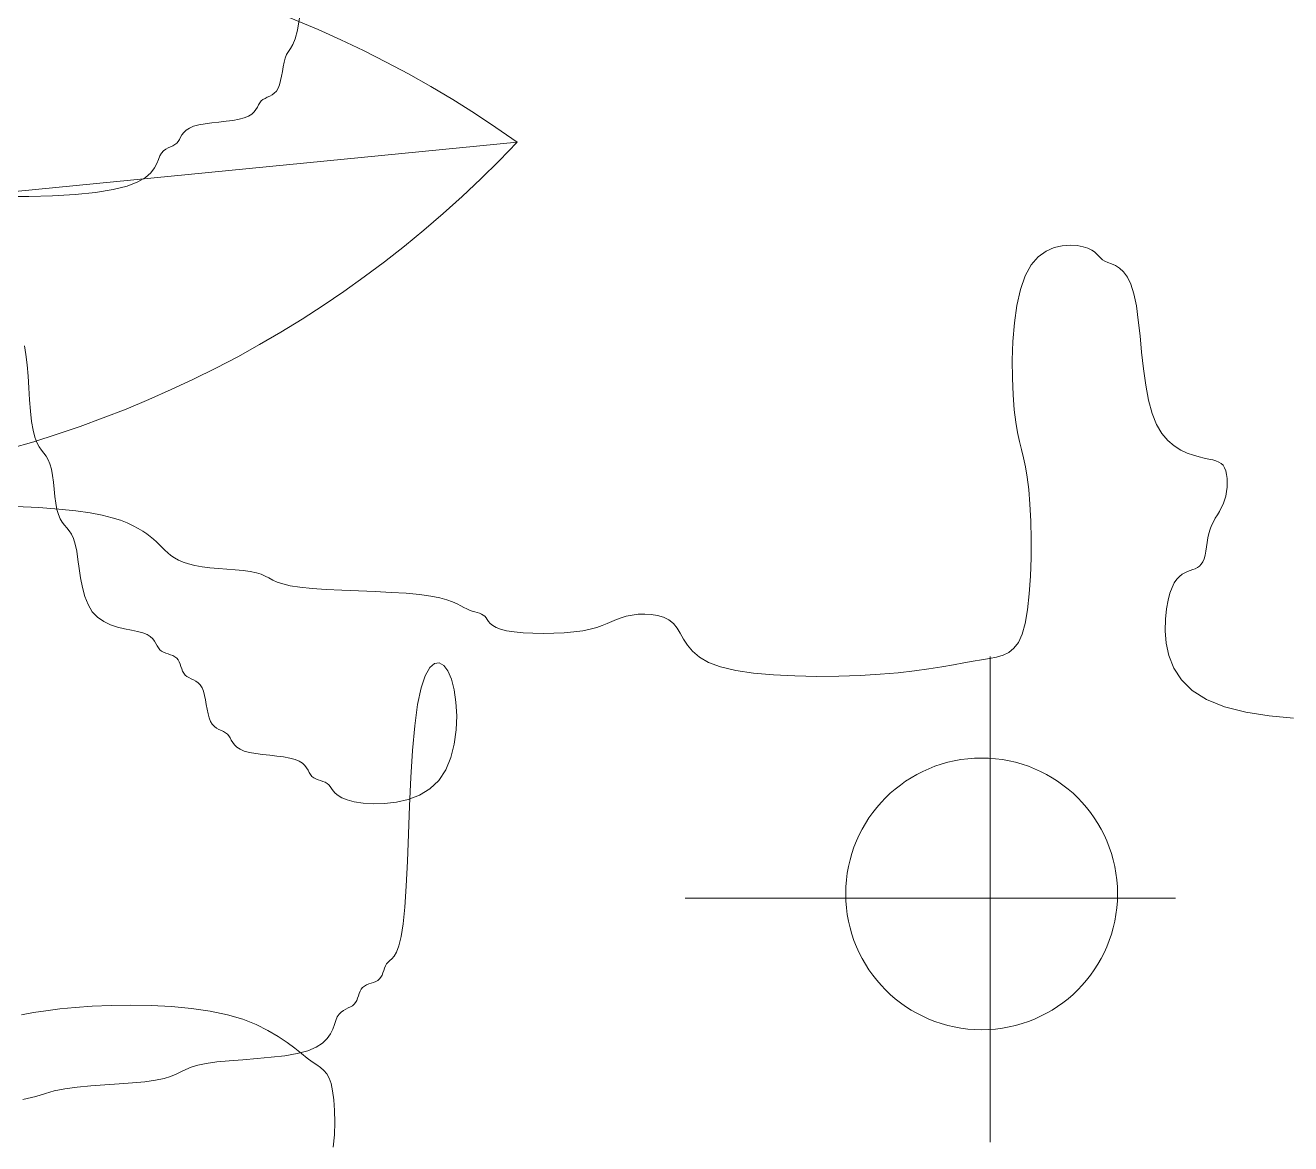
# Model space of a CAD drawing. Header units: millimetres. Extents: x 42 to 552, y 43 to 535.
# Drawn here: x 285.1111 to 285.1917, y 504.3625 to 504.4337 of the extents above; entities that cross this region are included whole.
import ezdxf

# ---------------------------------------------------------------- set-up
doc = ezdxf.new("R2010")
doc.units = ezdxf.units.MM
doc.header["$LTSCALE"] = 0.75
doc.header["$MEASUREMENT"] = 0
doc.layers.add('Gramado', color=9, linetype='Continuous', lineweight=0)

# ---------------------------------------------------------------- blocks, each defined once
blk = doc.blocks.new('arbusto8vista')
for p, q in [((-0.4677847160326962, 0.01620922621286525), (-0.4680726488705034, 0.01464027944641089)), ((-0.4680726488705034, 0.01464027944641089), (-0.4683731919056129, 0.01353760646694013)), ((-0.4683731919056129, 0.01353760646694013), (-0.468673734940694, 0.0127877895241113)), ((-0.4694492620732262, 0.01152129741201691), (-0.4696279066111799, 0.01107183069422035)), ((-0.4692243802217888, 0.01189305274699848), (-0.4694492620732262, 0.01152129741201691)), ((-0.4689616677785295, 0.01227741086756851), (-0.4692243802217888, 0.01189305274699848)), ((-0.468673734940694, 0.0127877895241113), (-0.4689616677785295, 0.01227741086756851)), ((-0.4698843159450234, 0.009971267329149214), (-0.4699873020536245, 0.009370578164251242)), ((-0.4697687210163224, 0.01054675275287309), (-0.4698843159450234, 0.009971267329149214)), ((-0.4696279066111799, 0.01107183069422035), (-0.4697687210163224, 0.01054675275287309)), ((-0.4702058904357784, 0.008194403575629394), (-0.4703467140219857, 0.007669325634282131)), ((-0.4700902899984101, 0.00876988899933906), (-0.4702058904357784, 0.008194403575629394)), ((-0.4699873020536245, 0.009370578164251242), (-0.4700902899984101, 0.00876988899933906)), ((-0.4710130012082629, 0.006589765183520058), (-0.4713009550095251, 0.006378683368183147)), ((-0.4707502696377617, 0.006863856046834371), (-0.4710130012082629, 0.006589765183520058)), ((-0.4705253714134301, 0.007219858916485578), (-0.4707502696377617, 0.006863856046834371)), ((-0.4703467140219857, 0.007669325634282131), (-0.4705253714134301, 0.007219858916485578)), ((-0.473013963624993, 0.00511952234404589), (-0.4731694978073904, 0.004831772667927225)), ((-0.4728584276063827, 0.005382067668989521), (-0.473013963624993, 0.00511952234404589)), ((-0.4726776684389051, 0.005606806467127967), (-0.4728584276063827, 0.005382067668989521)), ((-0.4724527702145735, 0.005786387418552863), (-0.4726776684389051, 0.005606806467127967)), ((-0.4721900386440723, 0.005934462625972969), (-0.4724527702145735, 0.005786387418552863)), ((-0.4719020848428102, 0.006069935047790409), (-0.4721900386440723, 0.005934462625972969)), ((-0.4716015199261676, 0.006211707642393094), (-0.4719020848428102, 0.006069935047790409)), ((-0.4713009550095251, 0.006378683368183147), (-0.4716015199261676, 0.006211707642393094)), ((-0.4755045490464909, 0.003277504344310955), (-0.4762927055035391, 0.003136780050141397)), ((-0.4748298871192844, 0.003456035165257276), (-0.4755045490464909, 0.003277504344310955)), ((-0.4742960424280511, 0.003680773963409933), (-0.4748298871192844, 0.003456035165257276)), ((-0.4738883024639051, 0.003943319288339353), (-0.4742960424280511, 0.003680773963409933)), ((-0.473581445914192, 0.004231068964472229), (-0.4738883024639051, 0.003943319288339353)), ((-0.4733502514662291, 0.004531420816192622), (-0.473581445914192, 0.004231068964472229)), ((-0.4731694978073904, 0.004831772667927225), (-0.4733502514662291, 0.004531420816192622)), ((-0.4822280488585875, 0.001893365391254065), (-0.4825349039546438, 0.001605615715121189)), ((-0.4818203094299918, 0.002155910716183485), (-0.4822280488585875, 0.001893365391254065)), ((-0.4812864648152697, 0.002380649514321931), (-0.4818203094299918, 0.002155910716183485)), ((-0.4806118028880633, 0.002559180335282463), (-0.4812864648152697, 0.002380649514321931)), ((-0.479823646431015, 0.002699904629452021), (-0.4806118028880633, 0.002559180335282463)), ((-0.4789598269541102, 0.002815424572418124), (-0.479823646431015, 0.002699904629452021)), ((-0.4780581759672771, 0.002918342339796709), (-0.4789598269541102, 0.002815424572418124)), ((-0.4771565249804439, 0.003021260107175294), (-0.4780581759672771, 0.002918342339796709)), ((-0.4762927055035391, 0.003136780050141397), (-0.4771565249804439, 0.003021260107175294)), ((-0.4836635261745243, 5.029726104055499e-05), (-0.4839262386177836, -9.77779463795514e-05)), ((-0.4834386443230869, 0.0002298782124654508), (-0.4836635261745243, 5.029726104055499e-05)), ((-0.4832578980856113, 0.0004546170106038971), (-0.4834386443230869, 0.0002298782124654508)), ((-0.4831023717836445, 0.0007171623355475276), (-0.4832578980856113, 0.0004546170106038971)), ((-0.4829468445635428, 0.001004912011666192), (-0.4831023717836445, 0.0007171623355475276)), ((-0.4827660955717477, 0.001305263863400796), (-0.4829468445635428, 0.001004912011666192)), ((-0.4825349039546438, 0.001605615715121189), (-0.4827660955717477, 0.001305263863400796)), ((-0.485590784658342, -0.00138317423689216), (-0.4857788870737636, -0.001832640954688713)), ((-0.4853659028069046, -0.001027171367240953), (-0.485590784658342, -0.00138317423689216)), ((-0.4851031903636454, -0.0007530805039266397), (-0.4853659028069046, -0.001027171367240953)), ((-0.4848152575258098, -0.0005419986885897288), (-0.4851031903636454, -0.0007530805039266397)), ((-0.4845147144907287, -0.0003750229628138868), (-0.4848152575258098, -0.0005419986885897288)), ((-0.4842141714556192, -0.0002332503682112019), (-0.4845147144907287, -0.0003750229628138868)), ((-0.4839262386177836, -9.77779463795514e-05), (-0.4842141714556192, -0.0002332503682112019)), ((-0.4862812012222264, -0.002933204319759852), (-0.4867341287977354, -0.003533893484657824)), ((-0.4859859066212948, -0.002357718896035976), (-0.4862812012222264, -0.002933204319759852)), ((-0.4857788870737636, -0.001832640954688713), (-0.4859859066212948, -0.002357718896035976)), ((-0.4883903145575061, -0.004710068073279672), (-0.4897322885842357, -0.005235146014626935)), ((-0.487414047269084, -0.004134582649555796), (-0.4883903145575061, -0.004710068073279672)), ((-0.4867341287977354, -0.003533893484657824), (-0.487414047269084, -0.004134582649555796)), ((-0.4963854122181033, -0.006297903971258734), (-0.4992648244500799, -0.00646907986306644)), ((-0.4937582112765142, -0.00603851529031374), (-0.4963854122181033, -0.006297903971258734)), ((-0.4915093272705349, -0.005684612732423489), (-0.4937582112765142, -0.00603851529031374)), ((-0.4897322885842357, -0.005235146014626935), (-0.4915093272705349, -0.005684612732423489)), ((-0.5022703423272503, -0.006558344053516407), (-0.5052758602044491, -0.006571997630430815)), ((-0.4992648244500799, -0.00646907986306644), (-0.5022703423272503, -0.006558344053516407)), ((-0.5028084165836333, -0.02557903905830017), (-0.5026297591922173, -0.02670272217052627)), ((-0.5026297591922173, -0.02670272217052627), (-0.5024889356059816, -0.028015436086676)), ((-0.5024889356059816, -0.028015436086676), (-0.5023733351686417, -0.0294541705387843)), ((-0.5023733351686417, -0.0294541705387843), (-0.5022703472238277, -0.03095591525887187)), ((-0.5022703472238277, -0.03095591525887187), (-0.5021673611152551, -0.03245765997894523)), ((-0.5021673611152551, -0.03245765997894523), (-0.5020517661865256, -0.03389639443105352)), ((-0.5020517661865256, -0.03389639443105352), (-0.5019109517813831, -0.03520910834720326)), ((-0.5019109517813831, -0.03520910834720326), (-0.5017323072434579, -0.03633279145942936)), ((-0.5017323072434579, -0.03633279145942936), (-0.5015074253920204, -0.03722333655981913)), ((-0.5015074253920204, -0.03722333655981913), (-0.5012447129487327, -0.03791224868068355)), ((-0.5012447129487327, -0.03791224868068355), (-0.5009567801109256, -0.03844993591440016)), ((-0.5009567801109256, -0.03844993591440016), (-0.5006562370758161, -0.03888680635336073)), ((-0.5006562370758161, -0.03888680635336073), (-0.500355694040735, -0.03927326808991438)), ((-0.500355694040735, -0.03927326808991438), (-0.5000677612028994, -0.0396597292164671)), ((-0.5000677612028994, -0.0396597292164671), (-0.4998050487596402, -0.04009659782539643)), ((-0.4998050487596402, -0.04009659782539643), (-0.4995801669082027, -0.04063428200906571)), ((-0.4995801669082027, -0.04063428200906571), (-0.499401522370249, -0.04130848752501493)), ((-0.499401522370249, -0.04130848752501493), (-0.4992607079651066, -0.04209611079129161)), ((-0.4992607079651066, -0.04209611079129161), (-0.4991451130364055, -0.04295934589114836)), ((-0.4991451130364055, -0.04295934589114836), (-0.4990421269278045, -0.04386038690776672)), ((-0.4990421269278045, -0.04386038690776672), (-0.4989391389830189, -0.0447614279243993)), ((-0.4989391389830189, -0.0447614279243993), (-0.4988235385456505, -0.04562466302424184)), ((-0.4988235385456505, -0.04562466302424184), (-0.4986827149594433, -0.04641228629053273)), ((-0.4986827149594433, -0.04641228629053273), (-0.4985040575679989, -0.04708649180646773)), ((-0.4985040575679989, -0.04708649180646773), (-0.4982791593436673, -0.04762312580884043)), ((-0.4982791593436673, -0.04762312580884043), (-0.498016427773166, -0.0480526431486652)), ((-0.498016427773166, -0.0480526431486652), (-0.4977284739719039, -0.04841915083052584)), ((-0.4977284739719039, -0.04841915083052584), (-0.4974279090552614, -0.04876675585900614)), ((-0.4974279090552614, -0.04876675585900614), (-0.4971273441386188, -0.04913956523867569)), ((-0.4971273441386188, -0.04913956523867569), (-0.4968393903373567, -0.04958168597411827)), ((-0.4968393903373567, -0.04958168597411827), (-0.4965766587668554, -0.05013722506990348)), ((-0.4965766587668554, -0.05013722506990348), (-0.4963517605425238, -0.05085028953064352)), ((-0.4963517605425238, -0.05085028953064352), (-0.4961710013750462, -0.05174923384473118)), ((-0.4961710013750462, -0.05174923384473118), (-0.4960154653564359, -0.05279940243593728)), ((-0.4960154653564359, -0.05279940243593728), (-0.4958599311740386, -0.05395038721192691)), ((-0.4958599311740386, -0.05395038721192691), (-0.4956791775151999, -0.05515178008027988)), ((-0.4956791775151999, -0.05515178008027988), (-0.4954479830672369, -0.05635317294863285)), ((-0.4954479830672369, -0.05635317294863285), (-0.4951411265175238, -0.05750415772460826)), ((-0.4951411265175238, -0.05750415772460826), (-0.4947333865533778, -0.05855432631582858)), ((-0.4947333865533778, -0.05855432631582858), (-0.4941995418621445, -0.05945327062991623)), ((-0.4941995418621445, -0.05945327062991623), (-0.4935248799349381, -0.06016423472803467)), ((-0.4935248799349381, -0.06016423472803467), (-0.4927367234778899, -0.06070507128563918)), ((-0.4927367234778899, -0.06070507128563918), (-0.491872904000985, -0.06110728513169761)), ((-0.491872904000985, -0.06110728513169761), (-0.4909712530141519, -0.06140238109517782)), ((-0.4909712530141519, -0.06140238109517782), (-0.4900696020273188, -0.06162186400507608)), ((-0.4900696020273188, -0.06162186400507608), (-0.4892057825504139, -0.06179723869038867)), ((-0.4892057825504139, -0.06179723869038867), (-0.4884176260933657, -0.06196000998008344)), ((-0.4884176260933657, -0.06196000998008344), (-0.4877429641661593, -0.06214168270314246)), ((-0.4877429641661593, -0.06214168270314246), (-0.4872091195514372, -0.06236641062280057)), ((-0.4872091195514372, -0.06236641062280057), (-0.4868013801228415, -0.0626289432392042)), ((-0.4868013801228415, -0.0626289432392042), (-0.4864945250267851, -0.0629166789867952)), ((-0.4864945250267851, -0.0629166789867952), (-0.4862633334096813, -0.06321701629997278)), ((-0.4862633334096813, -0.06321701629997278), (-0.4860825844178862, -0.06351735361315036)), ((-0.4860825844178862, -0.06351735361315036), (-0.4859270571977845, -0.06380508936074136)), ((-0.4859270571977845, -0.06380508936074136), (-0.4857715308958177, -0.0640676219771592)), ((-0.4857715308958177, -0.0640676219771592), (-0.485590784658342, -0.06429234989681731)), ((-0.485590784658342, -0.06429234989681731), (-0.4853659028069046, -0.06447087212680458)), ((-0.4853659028069046, -0.06447087212680458), (-0.4851031903636454, -0.06461158996503968)), ((-0.4851031903636454, -0.06461158996503968), (-0.4848152575258098, -0.06472710528211678)), ((-0.4848152575258098, -0.06472710528211678), (-0.4845147144907287, -0.06483001994861581)), ((-0.4845147144907287, -0.06483001994861581), (-0.4842141714556192, -0.06493293583511672)), ((-0.4842141714556192, -0.06493293583511672), (-0.4839262386177836, -0.06504845481224208)), ((-0.4839262386177836, -0.06504845481224208), (-0.4836635261745243, -0.06518917875057184)), ((-0.4836635261745243, -0.06518917875057184), (-0.4834386443230869, -0.06536770952070015)), ((-0.4834386443230869, -0.06536770952070015), (-0.4832599997851617, -0.06559244831883859)), ((-0.4832599997851617, -0.06559244831883859), (-0.4831191853799908, -0.06585499364376801)), ((-0.4831191853799908, -0.06585499364376801), (-0.4830035904512897, -0.06614274331990089)), ((-0.4506174465513766, -0.06603981253900315), (-0.4512185545031286, -0.06657539758009534)), ((-0.450016338599653, -0.06595790093932408), (-0.4506174465513766, -0.06603981253900315)), ((-0.4494404519605553, -0.0662918568642823), (-0.450016338599653, -0.06595790093932408)), ((-0.4830035904512897, -0.06614274331990089), (-0.4829006043427171, -0.06644309517163549)), ((-0.4829006043427171, -0.06644309517163549), (-0.4827976163979031, -0.06674344702335588)), ((-0.4827976163979031, -0.06674344702335588), (-0.4826820159605631, -0.06703119669948876)), ((-0.4826820159605631, -0.06703119669948876), (-0.4825411923743275, -0.06729374202441818)), ((-0.4825411923743275, -0.06729374202441818), (-0.4823625349829115, -0.06751848082255663)), ((-0.4823625349829115, -0.06751848082255663), (-0.4821376367585515, -0.06769806177398152)), ((-0.4517944411422263, -0.06760246197939068), (-0.4523198851559869, -0.06915881165365079)), ((-0.4512185545031286, -0.06657539758009534), (-0.4517944411422263, -0.06760246197939068)), ((-0.4489150079467947, -0.06700387439710198), (-0.4494404519605553, -0.0662918568642823)), ((-0.4484652278710257, -0.06805614762097889), (-0.4489150079467947, -0.06700387439710198)), ((-0.4821376367585515, -0.06769806177398152), (-0.4818749051880786, -0.06784613698141584)), ((-0.4818749051880786, -0.06784613698141584), (-0.4815869513868165, -0.06798160940323328)), ((-0.4815869513868165, -0.06798160940323328), (-0.4812863864701455, -0.06812338199783596)), ((-0.4812863864701455, -0.06812338199783596), (-0.480985821553503, -0.0682903577236118)), ((-0.480985821553503, -0.0682903577236118), (-0.4806978677522409, -0.06850143953896293)), ((-0.4806978677522409, -0.06850143953896293), (-0.480435136181768, -0.06877553040226303)), ((-0.480435136181768, -0.06877553040226303), (-0.480210237957408, -0.06913153327191424)), ((-0.480210237957408, -0.06913153327191424), (-0.480031580565992, -0.06958099998971079)), ((-0.4523198851559869, -0.06915881165365079), (-0.4527696652317559, -0.0712822525196799)), ((-0.4481152821196019, -0.06940456953135765), (-0.4484652278710257, -0.06805614762097889)), ((-0.480031580565992, -0.06958099998971079), (-0.4798907569797564, -0.07010607793105805)), ((-0.4798907569797564, -0.07010607793105805), (-0.4797751565424164, -0.07068156335478193)), ((-0.4797751565424164, -0.07068156335478193), (-0.4796721685976024, -0.0712822525196799)), ((-0.4478851373737882, -0.0709798287724368), (-0.4481152821196019, -0.06940456953135765)), ((-0.4796721685976024, -0.0712822525196799), (-0.4795691824890298, -0.07188294168457787)), ((-0.4795691824890298, -0.07188294168457787), (-0.4794535875603287, -0.07245842710830175)), ((-0.4794535875603287, -0.07245842710830175), (-0.4793127731551579, -0.07298350504964901)), ((-0.4527696652317559, -0.0712822525196799), (-0.4531259163113361, -0.07397908546192866)), ((-0.4477937093885487, -0.07270631290067797), (-0.4478851373737882, -0.0709798287724368)), ((-0.4793127731551579, -0.07298350504964901), (-0.4791341286172326, -0.07343297176744557)), ((-0.4791341286172326, -0.07343297176744557), (-0.4789092467657952, -0.07378897463709677)), ((-0.4789092467657952, -0.07378897463709677), (-0.4786465343225359, -0.07406306550041108)), ((-0.4786465343225359, -0.07406306550041108), (-0.4783586014847003, -0.074274147315748)), ((-0.4531259163113361, -0.07397908546192866), (-0.4534001983543021, -0.0771295912355896)), ((-0.4478599139188759, -0.07450840947248594), (-0.4477937093885487, -0.07270631290067797)), ((-0.4783586014847003, -0.074274147315748), (-0.4780580584495908, -0.07444112304152384)), ((-0.4780580584495908, -0.07444112304152384), (-0.4777575154145097, -0.07458289563612652)), ((-0.4777575154145097, -0.07458289563612652), (-0.4774695825766742, -0.07471836805795817)), ((-0.4774695825766742, -0.07471836805795817), (-0.4772068701334149, -0.07486644326537828)), ((-0.4772068701334149, -0.07486644326537828), (-0.4769819882819775, -0.07504602421680318)), ((-0.4769819882819775, -0.07504602421680318), (-0.4768012420445018, -0.07527076301494162)), ((-0.4768012420445018, -0.07527076301494162), (-0.4766457157425066, -0.07553330833988525)), ((-0.4766457157425066, -0.07553330833988525), (-0.4764901885224333, -0.07582105801600392)), ((-0.4481026667197057, -0.0763105060442939), (-0.4478599139188759, -0.07450840947248594)), ((-0.4764901885224333, -0.07582105801600392), (-0.4763094395306382, -0.07612140986773852)), ((-0.4763094395306382, -0.07612140986773852), (-0.4760782479135059, -0.07642176171945891)), ((-0.4760782479135059, -0.07642176171945891), (-0.475771392817478, -0.07670951139559179)), ((-0.475771392817478, -0.07670951139559179), (-0.4753636533888823, -0.07697205672052121)), ((-0.4753636533888823, -0.07697205672052121), (-0.4748298087741603, -0.07719679551865966)), ((-0.4748298087741603, -0.07719679551865966), (-0.4741551468469538, -0.07737532633962019)), ((-0.4534001983543021, -0.0771295912355896), (-0.4536114275746854, -0.08058254556351585)), ((-0.4485408835460305, -0.07803699017252086), (-0.4481026667197057, -0.0763105060442939)), ((-0.4741551468469538, -0.07737532633962019), (-0.4733669903899056, -0.07751605063378975)), ((-0.4733669903899056, -0.07751605063378975), (-0.4725031709130008, -0.07763157057675585)), ((-0.4725031709130008, -0.07763157057675585), (-0.4716015199261676, -0.07773448834413443)), ((-0.4716015199261676, -0.07773448834413443), (-0.4706998689393345, -0.07783740611151302)), ((-0.4706998689393345, -0.07783740611151302), (-0.4698360494624012, -0.07795292605447912)), ((-0.4698360494624012, -0.07795292605447912), (-0.4690478930053814, -0.07809365034864868)), ((-0.4690478930053814, -0.07809365034864868), (-0.468373231078175, -0.078272181169595)), ((-0.468373231078175, -0.078272181169595), (-0.4678393863869417, -0.07849691996774766)), ((-0.4678393863869417, -0.07849691996774766), (-0.4674316464227957, -0.07875946529267708)), ((-0.4674316464227957, -0.07875946529267708), (-0.4671247898730826, -0.07904721496880995)), ((-0.4491934801528146, -0.07961224941361422), (-0.4485408835460305, -0.07803699017252086)), ((-0.4671247898730826, -0.07904721496880995), (-0.4668935954251197, -0.07934756682053035)), ((-0.4668935954251197, -0.07934756682053035), (-0.4667128417662809, -0.07964791867226495)), ((-0.4667128417662809, -0.07964791867226495), (-0.4665573075838836, -0.07993566834838362)), ((-0.4665573075838836, -0.07993566834838362), (-0.4664017715652733, -0.08019821367332725)), ((-0.4664017715652733, -0.08019821367332725), (-0.4662210123977957, -0.08042295247146569)), ((-0.4662210123977957, -0.08042295247146569), (-0.4659961141734641, -0.08060148329242622)), ((-0.450079372295022, -0.08096067132397877), (-0.4491934801528146, -0.07961224941361422)), ((-0.4659961141734641, -0.08060148329242622), (-0.4657333826029628, -0.08074220758658157)), ((-0.4657333826029628, -0.08074220758658157), (-0.4654454288017007, -0.08085772752956188)), ((-0.4654454288017007, -0.08085772752956188), (-0.4651448638850582, -0.08096064529694047)), ((-0.4651448638850582, -0.08096064529694047), (-0.4648442989684156, -0.08106356306430484)), ((-0.4648442989684156, -0.08106356306430484), (-0.4645563451671535, -0.08117908300728516)), ((-0.4645563451671535, -0.08117908300728516), (-0.4642936135966522, -0.0813198073014405)), ((-0.4642936135966522, -0.0813198073014405), (-0.4640687153723206, -0.08149833812240104)), ((-0.4640687153723206, -0.08149833812240104), (-0.4638858544287814, -0.08172307692053948)), ((-0.4638858544287814, -0.08172307692053948), (-0.4637156059777681, -0.08198562224548311)), ((-0.4637156059777681, -0.08198562224548311), (-0.4635201380503418, -0.08227337192161599)), ((-0.4536114275746854, -0.08058254556351585), (-0.4537785201864608, -0.08418672416858897)), ((-0.4525174147688062, -0.08281737681502932), (-0.4512038142980259, -0.08202449638966414)), ((-0.4512038142980259, -0.08202449638966414), (-0.450079372295022, -0.08096067132397877)), ((-0.4635201380503418, -0.08227337192161599), (-0.4632616186774499, -0.08257372377333638)), ((-0.4632616186774499, -0.08257372377333638), (-0.4629022158901535, -0.08287407562505678)), ((-0.4629022158901535, -0.08287407562505678), (-0.4624040977194284, -0.08316182530118965)), ((-0.4624040977194284, -0.08316182530118965), (-0.4617294321962788, -0.08342437062611907)), ((-0.4617294321962788, -0.08342437062611907), (-0.4608403873517659, -0.08364910942427173)), ((-0.4608403873517659, -0.08364910942427173), (-0.459715945348762, -0.08382028902695993)), ((-0.4569626387619792, -0.08388540158922808), (-0.455459879823394, -0.08371632428082876)), ((-0.455459879823394, -0.08371632428082876), (-0.4539571208848088, -0.08337081773409238)), ((-0.4539571208848088, -0.08337081773409238), (-0.4525174147688062, -0.08281737681502932)), ((-0.459715945348762, -0.08382028902695993), (-0.4584023448779533, -0.08390955479328)), ((-0.4584023448779533, -0.08390955479328), (-0.4569626387619792, -0.08388540158922808)), ((-0.4537785201864608, -0.08418672416858897), (-0.4539203924036883, -0.08779090277364787)), ((-0.4539203924036883, -0.08779090277364787), (-0.4540559604403995, -0.09124385710157412)), ((-0.4540559604403995, -0.09124385710157412), (-0.4542041405105977, -0.09439436287523506)), ((-0.4542041405105977, -0.09439436287523506), (-0.4543838488283143, -0.09709119581748382)), ((-0.4543838488283143, -0.09709119581748382), (-0.4546087470526459, -0.09922198790178527)), ((-0.4546087470526459, -0.09922198790178527), (-0.4548714786231471, -0.1008297961038949)), ((-0.4548714786231471, -0.1008297961038949), (-0.4551594324244093, -0.1019965336502082)), ((-0.4554599973410518, -0.1028041137670641), (-0.4557605622576943, -0.1033344496808581)), ((-0.4551594324244093, -0.1019965336502082), (-0.4554599973410518, -0.1028041137670641)), ((-0.456855626831441, -0.1045684085904952), (-0.4569712272688093, -0.1048561582666139)), ((-0.4567148032452337, -0.1043058632655516), (-0.456855626831441, -0.1045684085904952)), ((-0.4565361458537893, -0.1040811244674131), (-0.4567148032452337, -0.1043058632655516)), ((-0.4563112476294577, -0.1038910418046584), (-0.4565361458537893, -0.1040811244674131)), ((-0.4560485160589565, -0.1036694546179291), (-0.4563112476294577, -0.1038910418046584)), ((-0.4557605622576943, -0.1033344496808581), (-0.4560485160589565, -0.1036694546179291)), ((-0.4576122551939932, -0.1062318957692696), (-0.4578371370454306, -0.1064104265393979)), ((-0.4574336106560679, -0.1060071569711312), (-0.4576122551939932, -0.1062318957692696)), ((-0.457292796250897, -0.1057446116462017), (-0.4574336106560679, -0.1060071569711312)), ((-0.457177201322196, -0.1054568619700689), (-0.457292796250897, -0.1057446116462017)), ((-0.4570742152135949, -0.1051565101183485), (-0.457177201322196, -0.1054568619700689)), ((-0.4569712272688093, -0.1048561582666139), (-0.4570742152135949, -0.1051565101183485)), ((-0.4600838538602545, -0.1077945159292284), (-0.4601994473352988, -0.1080822516768194)), ((-0.4599430399906623, -0.1075319833128106), (-0.4600838538602545, -0.1077945159292284)), ((-0.4597643955292483, -0.1073072553931667), (-0.4599430399906623, -0.1075319833128106)), ((-0.4595395136778109, -0.1071287331631652), (-0.4597643955292483, -0.1073072553931667)), ((-0.4592768012345232, -0.1069880153249301), (-0.4595395136778109, -0.1071287331631652)), ((-0.458988868396716, -0.106872500007853), (-0.4592768012345232, -0.1069880153249301)), ((-0.4586883253616065, -0.1067695853413682), (-0.458988868396716, -0.106872500007853)), ((-0.4583877823265254, -0.106666669454853), (-0.4586883253616065, -0.1067695853413682)), ((-0.4580998494886899, -0.1065511504777277), (-0.4583877823265254, -0.106666669454853)), ((-0.4578371370454306, -0.1064104265393979), (-0.4580998494886899, -0.1065511504777277)), ((-0.4608404656968617, -0.1094579225868273), (-0.4610653475482991, -0.1096374949981254)), ((-0.4606618212354476, -0.1092331946671834), (-0.4608404656968617, -0.1094579225868273)), ((-0.4605210073658554, -0.1089706620507656), (-0.4606618212354476, -0.1092331946671834)), ((-0.4604054138908111, -0.1086829263031746), (-0.4605210073658554, -0.1089706620507656)), ((-0.4603024306130408, -0.108382588989997), (-0.4604054138908111, -0.1086829263031746)), ((-0.4601994473352988, -0.1080822516768194), (-0.4603024306130408, -0.108382588989997)), ((-0.4629926060321168, -0.1110709750361849), (-0.4631765049719263, -0.1115204526324618)), ((-0.4627677241806794, -0.1107149636264069), (-0.4629926060321168, -0.1110709750361849)), ((-0.4625050117374201, -0.1104408666630121), (-0.4627677241806794, -0.1107149636264069)), ((-0.4622170788995845, -0.1102297811876127), (-0.4625050117374201, -0.1104408666630121)), ((-0.4619165358645034, -0.1100628042418066), (-0.4622170788995845, -0.1102297811876127)), ((-0.4616159928293939, -0.10992103286722), (-0.4619165358645034, -0.1100628042418066)), ((-0.4613280599915868, -0.109785564105465), (-0.4616159928293939, -0.10992103286722)), ((-0.4610653475482991, -0.1096374949981254), (-0.4613280599915868, -0.109785564105465)), ((-0.4635695287547605, -0.1126210426346006), (-0.4638669277330223, -0.1132217463380414)), ((-0.463354100190287, -0.1120455432823348), (-0.4635695287547605, -0.1126210426346006)), ((-0.4631765049719263, -0.1115204526324618), (-0.463354100190287, -0.1120455432823348)), ((-0.4642904341927192, -0.1138224500414964), (-0.4648841852014129, -0.1143979493937479)), ((-0.4638669277330223, -0.1132217463380414), (-0.4642904341927192, -0.1138224500414964)), ((-0.4681083093638279, -0.1157285290496901), (-0.4696846414051095, -0.1160026260130849)), ((-0.4667589691364924, -0.1153725176399121), (-0.4681083093638279, -0.1157285290496901)), ((-0.4656923178268073, -0.114923040043621), (-0.4667589691364924, -0.1153725176399121)), ((-0.4648841852014129, -0.1143979493937479), (-0.4656923178268073, -0.114923040043621)), ((-0.4815891003688648, -0.1174728306253314), (-0.4822826850133595, -0.1177605663729224)), ((-0.4807441869302806, -0.1172102980089136), (-0.4815891003688648, -0.1174728306253314)), ((-0.4796722812187113, -0.1169855700892697), (-0.4807441869302806, -0.1172102980089136)), ((-0.4783229409913758, -0.1168059976779716), (-0.4796722812187113, -0.1169855700892697)), ((-0.4767466089500942, -0.116657928570632), (-0.4783229409913758, -0.1168059976779716)), ((-0.4750189490328296, -0.1165224598088628), (-0.4767466089500942, -0.116657928570632)), ((-0.4732156251776019, -0.1163806884342762), (-0.4750189490328296, -0.1165224598088628)), ((-0.4714123013223741, -0.1162137114884843), (-0.4732156251776019, -0.1163806884342762)), ((-0.4696846414051095, -0.1160026260130849), (-0.4714123013223741, -0.1162137114884843)), ((-0.4861288980872587, -0.1191362372829303), (-0.4874782219417, -0.119315284603573)), ((-0.4850570052292085, -0.1189115093632864), (-0.4861288980872587, -0.1191362372829303)), ((-0.4842121009716891, -0.1186489767468686), (-0.4850570052292085, -0.1189115093632864)), ((-0.4835185218358333, -0.1183612409992776), (-0.4842121009716891, -0.1186489767468686)), ((-0.4829006043427171, -0.1180609036861), (-0.4835185218358333, -0.1183612409992776)), ((-0.4822826850133595, -0.1177605663729224), (-0.4829006043427171, -0.1180609036861)), ((-0.5001643887331397, -0.1208159762448133), (-0.5013623897611978, -0.1211987673285648)), ((-0.4990420534792577, -0.1204804433195505), (-0.5001643887331397, -0.1208159762448133)), ((-0.4976927296248164, -0.1202131722295974), (-0.4990420534792577, -0.1204804433195505)), ((-0.4961164167107768, -0.1200057617787422), (-0.4976927296248164, -0.1202131722295974)), ((-0.4943887777569671, -0.1198424595524727), (-0.4961164167107768, -0.1200057617787422)), ((-0.4925854757832724, -0.1197075131363192), (-0.4943887777569671, -0.1198424595524727)), ((-0.4907821738095777, -0.1195851701157835), (-0.4925854757832724, -0.1197075131363192)), ((-0.489054534855768, -0.1194596780763675), (-0.4907821738095777, -0.1195851701157835)), ((-0.4874782219417, -0.119315284603573), (-0.489054534855768, -0.1194596780763675)), ((-0.5013623897611978, -0.1211987673285648), (-0.5030143744171482, -0.121600461675726))]:
    blk.add_line(p, q)
blk = doc.blocks.new('arbusto7vista')
for p, q in [((-0.2698612704053005, 0.4308821977067083), (-0.4545351143240737, 0.4127326445886155)), ((-0.2014994035073698, 0.4174420905636396), (-0.2025310308777932, 0.4169806923243016)), ((-0.2004677761369464, 0.4176872076777443), (-0.2014994035073698, 0.4174420905636396)), ((-0.1994794338310157, 0.417759299708635), (-0.2004677761369464, 0.4176872076777443)), ((-0.1985776616540704, 0.4177016226983739), (-0.1994794338310157, 0.417759299708635)), ((-0.1978057446706032, 0.4175574326889944), (-0.1985776616540704, 0.4177016226983739)), ((-0.1971943431346403, 0.4173645787554392), (-0.1978057446706032, 0.4175574326889944)), ((-0.1967236180582859, 0.417139282104074), (-0.1971943431346403, 0.4173645787554392)), ((-0.2035193731837239, 0.416259756917654), (-0.2044211453606692, 0.4152360283016492)), ((-0.2025310308777932, 0.4169806923243016), (-0.2035193731837239, 0.416259756917654)), ((-0.1963611056431489, 0.4168923569741878), (-0.1967236180582859, 0.417139282104074)), ((-0.196074342090867, 0.4166346176050268), (-0.1963611056431489, 0.4168923569741878)), ((-0.1958308636031063, 0.4163768782358659), (-0.196074342090867, 0.4166346176050268)), ((-0.1955982063814474, 0.4161299531059797), (-0.1958308636031063, 0.4163768782358659)), ((-0.1953439066275564, 0.4159046564546145), (-0.1955982063814474, 0.4161299531059797)), ((-0.1950355005430424, 0.4157118025210593), (-0.1953439066275564, 0.4159046564546145)), ((-0.1946495420513088, 0.4155522926443922), (-0.1950355005430424, 0.4157118025210593)), ((-0.2044211453606692, 0.4152360283016492), (-0.2051930623441365, 0.4138662504342676)), ((-0.1941986559628219, 0.4153873765631175), (-0.1946495420513088, 0.4155522926443922)), ((-0.1937044848098708, 0.415168391115543), (-0.1941986559628219, 0.4153873765631175)), ((-0.1931886711246591, 0.4148466731399765), (-0.1937044848098708, 0.415168391115543)), ((-0.1926728574394474, 0.414373559474754), (-0.1931886711246591, 0.4148466731399765)), ((-0.1921786862864678, 0.4137003869581974), (-0.1926728574394474, 0.414373559474754)), ((-0.2051930623441365, 0.4138662504342676), (-0.2058017586018366, 0.4121296965318919)), ((-0.1917278001980094, 0.4127784924286146), (-0.1921786862864678, 0.4137003869581974)), ((-0.1913418417062758, 0.4115592127243417), (-0.1917278001980094, 0.4127784924286146)), ((-0.2058017586018366, 0.4121296965318919), (-0.2062535467302666, 0.4100957568448109)), ((-0.1910343373556884, 0.4100155127555354), (-0.1913418417062758, 0.4115592127243417)), ((-0.2062535467302666, 0.4100957568448109), (-0.2065646588581274, 0.4078563508817581)), ((-0.190786349739227, 0.4082068697198196), (-0.1910343373556884, 0.4100155127555354)), ((-0.2065646588581274, 0.4078563508817581), (-0.2067513271141763, 0.4055033981514669)), ((-0.1905708254621175, 0.406214388886653), (-0.190786349739227, 0.4082068697198196)), ((-0.1903607111294718, 0.4041191755255085), (-0.1905708254621175, 0.406214388886653)), ((-0.2067513271141763, 0.4055033981514669), (-0.2068297836270858, 0.4031288181626422)), ((-0.2068297836270858, 0.4031288181626422), (-0.206816260525585, 0.4008245304240461)), ((-0.1901289533464592, 0.4020023349058448), (-0.1903607111294718, 0.4041191755255085)), ((-0.1898484987182769, 0.3999449722971491), (-0.1901289533464592, 0.4020023349058448)), ((-0.206816260525585, 0.4008245304240461), (-0.206726989938403, 0.3986824544444119)), ((-0.1894922938500656, 0.3980281929688658), (-0.1898484987182769, 0.3999449722971491)), ((-0.206726989938403, 0.3986824544444119), (-0.2065782039942121, 0.3967945097324588)), ((-0.1890332853470227, 0.3963331021904679), (-0.1894922938500656, 0.3980281929688658)), ((-0.2065782039942121, 0.3967945097324588), (-0.2063852329347924, 0.3952228771472761)), ((-0.2063852329347924, 0.3952228771472761), (-0.2061597994541557, 0.3939107829494191)), ((-0.1884534376890485, 0.3949218806177157), (-0.1890332853470227, 0.3963331021904679)), ((-0.1877707868552534, 0.3937810104515478), (-0.1884534376890485, 0.3949218806177157)), ((-0.2061597994541557, 0.3939107829494191), (-0.2059127243593935, 0.3927717147497702)), ((-0.1870123866995641, 0.3928780492791333), (-0.1877707868552534, 0.3937810104515478)), ((-0.2059127243593935, 0.3927717147497702), (-0.2056548284575683, 0.3917191601592407)), ((-0.2056548284575683, 0.3917191601592407), (-0.2053969325557432, 0.3906666067887414)), ((-0.1862052910758507, 0.3921805546877124), (-0.1870123866995641, 0.3928780492791333)), ((-0.1853765538379832, 0.3916560842644685), (-0.1862052910758507, 0.3921805546877124)), ((-0.1845532288398601, 0.3912721955966276), (-0.1853765538379832, 0.3916560842644685)), ((-0.2053969325557432, 0.3906666067887414), (-0.2051498574609809, 0.3895275422491551)), ((-0.1837623699353799, 0.3909964462714015), (-0.1845532288398601, 0.3912721955966276)), ((-0.1830310309784409, 0.390796393876002), (-0.1837623699353799, 0.3909964462714015)), ((-0.1823808549603143, 0.3906422996082597), (-0.1830310309784409, 0.390796393876002)), ((-0.1818118414219612, 0.3905152391086517), (-0.1823808549603143, 0.3906422996082597)), ((-0.1813185790417151, 0.3903989916283024), (-0.1818118414219612, 0.3905152391086517)), ((-0.1808956564979951, 0.3902773364183076), (-0.1813185790417151, 0.3903989916283024)), ((-0.1805376624691064, 0.3901340527297918), (-0.1808956564979951, 0.3902773364183076)), ((-0.1802391856334111, 0.3899529198138367), (-0.1805376624691064, 0.3901340527297918)), ((-0.1799948146692998, 0.3897177169215951), (-0.1802391856334111, 0.3899529198138367)), ((-0.2051498574609809, 0.3895275422491551), (-0.2049244239803443, 0.3882154541513785)), ((-0.1797991382551061, 0.3894122233041344), (-0.1799948146692998, 0.3897177169215951)), ((-0.1796476469561128, 0.3890256251288946), (-0.1797991382551061, 0.3894122233041344)), ((-0.1795394388854277, 0.3885687362284642), (-0.1796476469561128, 0.3890256251288946)), ((-0.1794745140429939, 0.3880577773517189), (-0.1795394388854277, 0.3885687362284642)), ((-0.2049244239803443, 0.3882154541513785), (-0.2047314529209245, 0.3866438301063226)), ((-0.1795394388854277, 0.38636268835252), (-0.1794745140429939, 0.3869385326648569)), ((-0.1794528724288682, 0.3875089692475484), (-0.1794745140429939, 0.3880577773517189)), ((-0.1794745140429939, 0.3869385326648569), (-0.1794528724288682, 0.3875089692475484)), ((-0.2047314529209245, 0.3866438301063226), (-0.2045808634323976, 0.3847558962728641)), ((-0.1799921093145258, 0.3847604107968436), (-0.1797991382551061, 0.3852596595344693)), ((-0.1797991382551061, 0.3852596595344693), (-0.1796476469561128, 0.3857976570594275)), ((-0.1796476469561128, 0.3857976570594275), (-0.1795394388854277, 0.38636268835252)), ((-0.330778285417864, 0.3843368704775543), (-0.3337451305696959, 0.3844882698272585)), ((-0.328217237745605, 0.3841431154082073), (-0.330778285417864, 0.3843368704775543)), ((-0.326045755653837, 0.3839115108064561), (-0.328217237745605, 0.3841431154082073)), ((-0.3242205540779821, 0.3836474640969101), (-0.326045755653837, 0.3839115108064561)), ((-0.3226983479536045, 0.383356382704207), (-0.3242205540779821, 0.3836474640969101)), ((-0.2045808634323976, 0.3847558962728641), (-0.2044789680347208, 0.3826138330017415)), ((-0.1807225137917214, 0.3834140553935725), (-0.1804646178898963, 0.3838484223556549)), ((-0.1804646178898963, 0.3838484223556549), (-0.180217542795134, 0.3842936029469968)), ((-0.180217542795134, 0.3842936029469968), (-0.1799921093145258, 0.3847604107968436)), ((-0.3214358522161547, 0.383043674052999), (-0.3226983479536045, 0.383356382704207)), ((-0.3203897818011967, 0.3827147455679238), (-0.3214358522161547, 0.383043674052999)), ((-0.3195168516442095, 0.382375004673591), (-0.3203897818011967, 0.3827147455679238)), ((-0.3187737766807004, 0.3820298587946667), (-0.3195168516442095, 0.382375004673591)), ((-0.3181226825557246, 0.3816838140166681), (-0.3187737766807004, 0.3820298587946667)), ((-0.2044789680347208, 0.3826138330017415), (-0.204431177590493, 0.3803095591916872)), ((-0.1816458893283652, 0.38156845125269), (-0.1814529182689455, 0.3820676999903014)), ((-0.1814529182689455, 0.3820676999903014), (-0.1812274847883373, 0.3825345078401625)), ((-0.1812274847883373, 0.3825345078401625), (-0.180980409693575, 0.3829796884314902)), ((-0.180980409693575, 0.3829796884314902), (-0.1807225137917214, 0.3834140553935725)), ((-0.3175473377526998, 0.3813377710687007), (-0.3181226825557246, 0.3816838140166681)), ((-0.3170369214645063, 0.3809917293407636), (-0.3175473377526998, 0.3813377710687007)), ((-0.3165806128840813, 0.3806456882228133), (-0.3170369214645063, 0.3809917293407636)), ((-0.3161675912043904, 0.3802996471048772), (-0.3165806128840813, 0.3806456882228133)), ((-0.3157870356183139, 0.3799536053769259), (-0.3161675912043904, 0.3802996471048772)), ((-0.204431177590493, 0.3803095591916872), (-0.2044429029623132, 0.3779349937414196)), ((-0.1820192092380069, 0.3798895781223024), (-0.1819200170528745, 0.3804654224346393)), ((-0.1819200170528745, 0.3804654224346393), (-0.1817991841716946, 0.3810304537277318)), ((-0.1817991841716946, 0.3810304537277318), (-0.1816458893283652, 0.38156845125269)), ((-0.3154281253188174, 0.3796075624289585), (-0.3157870356183139, 0.3799536053769259)), ((-0.3150800394988096, 0.3792615176509599), (-0.3154281253188174, 0.3796075624289585)), ((-0.3147310553877958, 0.3789163717720356), (-0.3150800394988096, 0.3792615176509599)), ((-0.3143658423614113, 0.378576630877717), (-0.3147310553877958, 0.3789163717720356)), ((-0.1822951542784779, 0.3782593745586951), (-0.1821959565847067, 0.3787703334354404)), ((-0.1821959565847067, 0.3787703334354404), (-0.1821075819932503, 0.3793191415396109)), ((-0.1821075819932503, 0.3793191415396109), (-0.1820192092380069, 0.3798895781223024)), ((-0.3139681678319448, 0.3782477023926276), (-0.3143658423614113, 0.378576630877717)), ((-0.3135217992116281, 0.3779349937414196), (-0.3139681678319448, 0.3782477023926276)), ((-0.3130105039126363, 0.3776439123487165), (-0.3135217992116281, 0.3779349937414196)), ((-0.3124180493472863, 0.3773798656391705), (-0.3130105039126363, 0.3776439123487165)), ((-0.3117282029277533, 0.3771482610374193), (-0.3124180493472863, 0.3773798656391705)), ((-0.3109247320662973, 0.3769545059680866), (-0.3117282029277533, 0.3771482610374193)), ((-0.2044429029623132, 0.3779349937414196), (-0.2045195550127517, 0.3755820555496712)), ((-0.1829949579491199, 0.3768751909733083), (-0.1827631932038116, 0.3771103938655642)), ((-0.1827631932038116, 0.3771103938655642), (-0.1825693040375711, 0.3774158874830107)), ((-0.1825693040375711, 0.3774158874830107), (-0.1824159963407226, 0.3778024856582647)), ((-0.1824159963407226, 0.3778024856582647), (-0.1822951542784779, 0.3782593745586951)), ((-0.3100004220499102, 0.376801304295995), (-0.3109247320662973, 0.3769545059680866)), ((-0.3089841296648217, 0.3766805456467068), (-0.3100004220499102, 0.376801304295995)), ((-0.3079137295719363, 0.3765814160859549), (-0.3089841296648217, 0.3766805456467068)), ((-0.3068270964322437, 0.3764931016794719), (-0.3079137295719363, 0.3765814160859549)), ((-0.3057621049066768, 0.3764047884930193), (-0.3068270964322437, 0.3764931016794719)), ((-0.3047566296562252, 0.3763056625923298), (-0.3057621049066768, 0.3764047884930193)), ((-0.3038485453418218, 0.376184910043122), (-0.3047566296562252, 0.3763056625923298)), ((-0.3030757266244564, 0.3760317169111573), (-0.3038485453418218, 0.376184910043122)), ((-0.3024589143789171, 0.3758388738560967), (-0.3030757266244564, 0.3760317169111573)), ((-0.3019503143355564, 0.3756135899132573), (-0.3024589143789171, 0.3758388738560967)), ((-0.3014849984385819, 0.3753666787118988), (-0.3019503143355564, 0.3756135899132573)), ((-0.2045195550127517, 0.3755820555496712), (-0.2046665446044358, 0.373342663515146)), ((-0.1858923798411354, 0.3752206892268646), (-0.1855632399970943, 0.3755703337695309)), ((-0.1855632399970943, 0.3755703337695309), (-0.1852232765916995, 0.3758334668381309)), ((-0.1852232765916995, 0.3758334668381309), (-0.1848778995693863, 0.3760317169111573)), ((-0.1848778995693863, 0.3760317169111573), (-0.1845325191041525, 0.3761858111788996)), ((-0.1845325191041525, 0.3761858111788996), (-0.1841925462881591, 0.3763128716784934)), ((-0.1841925462881591, 0.3763128716784934), (-0.1838633924429871, 0.3764291191588569)), ((-0.1838633924429871, 0.3764291191588569), (-0.1835504688903598, 0.3765507743688516)), ((-0.1835504688903598, 0.3765507743688516), (-0.1832591869518296, 0.3766940580573674)), ((-0.1832591869518296, 0.3766940580573674), (-0.1829949579491199, 0.3768751909733083)), ((-0.3009980386322013, 0.3751089538812948), (-0.3014849984385819, 0.3753666787118988)), ((-0.3004245068606224, 0.3748512290506767), (-0.3009980386322013, 0.3751089538812948)), ((-0.2996994750680528, 0.3746043178493323), (-0.3004245068606224, 0.3748512290506767)), ((-0.298758015198672, 0.374379033906493), (-0.2996994750680528, 0.3746043178493323)), ((-0.2975351991967443, 0.3741861908514181), (-0.298758015198672, 0.374379033906493)), ((-0.2959904470464778, 0.3740329977194534), (-0.2975351991967443, 0.3741861908514181)), ((-0.2941805708923368, 0.3739122451702599), (-0.2959904470464778, 0.3740329977194534)), ((-0.2921867309188428, 0.3738131192695562), (-0.2941805708923368, 0.3739122451702599)), ((-0.2900900873104888, 0.3737248060831035), (-0.2921867309188428, 0.3738131192695562)), ((-0.1867607585600126, 0.373436401969002), (-0.1864965490670727, 0.3741753518051212)), ((-0.1864965490670727, 0.3741753518051212), (-0.1862052861792733, 0.3747629047315684)), ((-0.1862052861792733, 0.3747629047315684), (-0.1858923798411354, 0.3752206892268646)), ((-0.2879718002517677, 0.3736364916766348), (-0.2900900873104888, 0.3737248060831035)), ((-0.285913029927201, 0.3735373621158828), (-0.2879718002517677, 0.3736364916766348)), ((-0.2839949365213101, 0.3734166034665947), (-0.285913029927201, 0.3735373621158828)), ((-0.2822986802185596, 0.3732634017945031), (-0.2839949365213101, 0.3734166034665947)), ((-0.2808855821390921, 0.3730705478609337), (-0.2822986802185596, 0.3732634017945031)), ((-0.2797376071453925, 0.3728452512095686), (-0.2808855821390921, 0.3730705478609337)), ((-0.2788168810355387, 0.3725983260796824), (-0.2797376071453925, 0.3728452512095686)), ((-0.2780855296076368, 0.3723405867105214), (-0.2788168810355387, 0.3725983260796824)), ((-0.2775056786597645, 0.3720828473413746), (-0.2780855296076368, 0.3723405867105214)), ((-0.2046665446044358, 0.373342663515146), (-0.204889282599936, 0.3713087365365908)), ((-0.1871863775835152, 0.3714177976536064), (-0.1869925047136576, 0.3725244267446755)), ((-0.1869925047136576, 0.3725244267446755), (-0.1867607585600126, 0.373436401969002)), ((-0.2770394539900565, 0.3718359222114884), (-0.2775056786597645, 0.3720828473413746)), ((-0.2766489813965904, 0.3716106255601233), (-0.2770394539900565, 0.3718359222114884)), ((-0.2762963866774442, 0.3714177716265539), (-0.2766489813965904, 0.3716106255601233)), ((-0.2759510096551026, 0.3712645699036301), (-0.2762963866774442, 0.3714177716265539)), ((-0.2756110462497077, 0.3711438108985021), (-0.2759510096551026, 0.3712645699036301)), ((-0.2752819064056951, 0.3710446803719094), (-0.2756110462497077, 0.3711438108985021)), ((-0.2749690000675287, 0.3709563640845772), (-0.2752819064056951, 0.3710446803719094)), ((-0.2746777371797293, 0.370868047797245), (-0.2749690000675287, 0.3709563640845772)), ((-0.2744135276867894, 0.3707689172706381), (-0.2746777371797293, 0.370868047797245)), ((-0.2741817815331444, 0.3706481582655101), (-0.2744135276867894, 0.3707689172706381)), ((-0.2739879086632868, 0.3704949565425864), (-0.2741817815331444, 0.3706481582655101)), ((-0.2552499632908223, 0.3706445535699174), (-0.2559813022477897, 0.3704949565425864)), ((-0.2544591043863704, 0.3707400797059393), (-0.2552499632908223, 0.3706445535699174)), ((-0.2536357793882473, 0.3707707210163704), (-0.2544591043863704, 0.3707400797059393)), ((-0.2528070421503799, 0.370725663566958), (-0.2536357793882473, 0.3707707210163704)), ((-0.2519999465266665, 0.3705940934234491), (-0.2528070421503799, 0.370725663566958)), ((-0.2512415463709488, 0.3703651966515622), (-0.2519999465266665, 0.3705940934234491)), ((-0.204889282599936, 0.3713087365365908), (-0.2051931798618227, 0.3695721935127096)), ((-0.1873279493503048, 0.3701084038638527), (-0.1871863775835152, 0.3714177976536064)), ((-0.2738310067312568, 0.370302102609017), (-0.2739879086632868, 0.3704949565425864)), ((-0.2736849242291157, 0.370076805957666), (-0.2738310067312568, 0.370302102609017)), ((-0.2735171973585295, 0.3698298808277656), (-0.2736849242291157, 0.370076805957666)), ((-0.2732953623211074, 0.3695721414586188), (-0.2735171973585295, 0.3698298808277656)), ((-0.2729869553184869, 0.3693144020894579), (-0.2732953623211074, 0.3695721414586188)), ((-0.2725595125523057, 0.3690674769595716), (-0.2729869553184869, 0.3693144020894579)), ((-0.2719805702241729, 0.3688421803082065), (-0.2725595125523057, 0.3690674769595716)), ((-0.2597470698068491, 0.3690674769595716), (-0.2605640709616637, 0.3688421803082065)), ((-0.2590382831495219, 0.3693144020894579), (-0.2597470698068491, 0.3690674769595716)), ((-0.2584052462731279, 0.3695721414586188), (-0.2590382831495219, 0.3693144020894579)), ((-0.257815494461255, 0.3698298808277656), (-0.2584052462731279, 0.3695721414586188)), ((-0.2572365629973774, 0.370076805957666), (-0.257815494461255, 0.3698298808277656)), ((-0.2566359871650548, 0.370302102609017), (-0.2572365629973774, 0.370076805957666)), ((-0.2559813022477897, 0.3704949565425864), (-0.2566359871650548, 0.370302102609017)), ((-0.250558895537182, 0.3700281593170587), (-0.2512415463709488, 0.3703651966515622)), ((-0.2499790478792079, 0.3695721674856713), (-0.250558895537182, 0.3700281593170587)), ((-0.2495128251222241, 0.368993616563472), (-0.2499790478792079, 0.3695721674856713)), ((-0.2491061204765401, 0.3683177393179022), (-0.2495128251222241, 0.368993616563472)), ((-0.2051931798618227, 0.3695721935127096), (-0.205582745442257, 0.3682006218630818)), ((-0.1873667206955929, 0.368642205129774), (-0.1873279493503048, 0.3701084038638527)), ((-0.271217664535726, 0.3686493263746513), (-0.2719805702241729, 0.3688421803082065)), ((-0.2702518583860183, 0.3684979270249329), (-0.271217664535726, 0.3686493263746513)), ((-0.2691183214637647, 0.368389784632285), (-0.2702518583860183, 0.3684979270249329)), ((-0.2678657501550958, 0.3683248991966934), (-0.2691183214637647, 0.368389784632285)), ((-0.2665428408461707, 0.3683032707181582), (-0.2678657501550958, 0.3683248991966934)), ((-0.2651982899230916, 0.3683248991966934), (-0.2665428408461707, 0.3683032707181582)), ((-0.2638807937720173, 0.368389784632285), (-0.2651982899230916, 0.3683248991966934)), ((-0.2626390487790502, 0.3684979270249329), (-0.2638807937720173, 0.368389784632285)), ((-0.2615217513303776, 0.3686493263746513), (-0.2626390487790502, 0.3684979270249329)), ((-0.2605640709616637, 0.3688421803082065), (-0.2615217513303776, 0.3686493263746513)), ((-0.2486885950237934, 0.3675769778567712), (-0.2491061204765401, 0.3683177393179022)), ((-0.2481899098455926, 0.3668037742878596), (-0.2486885950237934, 0.3675769778567712)), ((-0.205582745442257, 0.3682006218630818), (-0.2060588811516766, 0.3671642830905313)), ((-0.187243174426186, 0.3670786788523088), (-0.1873667206955929, 0.368642205129774)), ((-0.2475397260235468, 0.3660305707189337), (-0.2481899098455926, 0.3668037742878596)), ((-0.2466677046392931, 0.3652898092578027), (-0.2475397260235468, 0.3660305707189337)), ((-0.2072708629575004, 0.365881024271502), (-0.2080067090538762, 0.3655259642724076)), ((-0.2066215869900816, 0.3664091072187858), (-0.2072708629575004, 0.365881024271502)), ((-0.2060588811516766, 0.3671642830905313), (-0.2066215869900816, 0.3664091072187858)), ((-0.1868977933488907, 0.3654773024324101), (-0.187243174426186, 0.3670786788523088)), ((-0.2455035067744689, 0.364613932012233), (-0.2466677046392931, 0.3652898092578027)), ((-0.2439767935106261, 0.3640353810900478), (-0.2455035067744689, 0.364613932012233)), ((-0.2143371518017716, 0.3642931464862471), (-0.2158124539140829, 0.3640354071170862)), ((-0.2130133487923445, 0.3645400716161333), (-0.2143371518017716, 0.3642931464862471)), ((-0.2118194018945019, 0.3647653682674985), (-0.2130133487923445, 0.3645400716161333)), ((-0.2107336681169443, 0.3649582222010679), (-0.2118194018945019, 0.3647653682674985)), ((-0.2097381116336123, 0.3651186332134984), (-0.2107336681169443, 0.3649582222010679)), ((-0.2088291252792374, 0.3652898572451733), (-0.2097381116336123, 0.3651186332134984)), ((-0.2096464851086921, 0.3034829840435549), (-0.2096464851086921, 0.3653606672776704)), ((-0.2080067090538762, 0.3655259642724076), (-0.2088291252792374, 0.3652898572451733)), ((-0.1862710602705135, 0.3638975532710305), (-0.1868977933488907, 0.3654773024324101)), ((-0.2420433775903632, 0.3635793892586463), (-0.2439767935106261, 0.3640353810900478)), ((-0.2397636783998109, 0.3632423519241428), (-0.2420433775903632, 0.3635793892586463)), ((-0.2372242669860896, 0.3630134551522559), (-0.2397636783998109, 0.3632423519241428)), ((-0.2345117143962909, 0.362881885008747), (-0.2372242669860896, 0.3630134551522559)), ((-0.2317125916775353, 0.3628368275593346), (-0.2345117143962909, 0.362881885008747)), ((-0.2289134698768578, 0.3628674688697657), (-0.2317125916775353, 0.3628368275593346)), ((-0.2262009200413786, 0.3629629950057875), (-0.2289134698768578, 0.3628674688697657)), ((-0.2236615132181896, 0.3631125920331186), (-0.2262009200413786, 0.3629629950057875)), ((-0.2213637847813459, 0.363305445966688), (-0.2236615132181896, 0.3631125920331186)), ((-0.2193041274125562, 0.363530742618039), (-0.2213637847813459, 0.363305445966688)), ((-0.2174608981205779, 0.3637776677479394), (-0.2193041274125562, 0.363530742618039)), ((-0.2158124539140829, 0.3640354071170862), (-0.2174608981205779, 0.3637776677479394)), ((-0.1853034579978043, 0.3623989087691086), (-0.1862710602705135, 0.3638975532710305)), ((-0.1839354693375981, 0.3610408463275974), (-0.1853034579978043, 0.3623989087691086)), ((-0.1821075770966729, 0.359882843347421), (-0.1839354693375981, 0.3610408463275974)), ((-0.1797918261462996, 0.3589699584980366), (-0.1821075770966729, 0.359882843347421)), ((-0.1770865096154637, 0.3582895755227753), (-0.1797918261462996, 0.3589699584980366)), ((-0.1741214826976716, 0.3578146594335152), (-0.1770865096154637, 0.3582895755227753)), ((-0.1710266005864014, 0.3575181752420917), (-0.1741214826976716, 0.3578146594335152)), ((-0.186062368502462, 0.3345930235465318), (-0.2485028336357402, 0.3345930235466739)), ((-0.3281179546679027, 0.320471337372993), (-0.3261610943542337, 0.3206641913065624)), ((-0.3261610943542337, 0.3206641913065624), (-0.3239643626414761, 0.3208137883338935)), ((-0.3239643626414761, 0.3208137883338935), (-0.3215728481385156, 0.3209093144699153)), ((-0.3215728481385156, 0.3209093144699153), (-0.319051478442077, 0.3209399557803465)), ((-0.319051478442077, 0.3209399557803465), (-0.3164651811488852, 0.3208948983309341)), ((-0.3164651811488852, 0.3208948983309341), (-0.3138788838556934, 0.3207633281874251)), ((-0.3138788838556934, 0.3207633281874251), (-0.3113575141592548, 0.3205344314155383)), ((-0.3329713365933458, 0.3197413762225949), (-0.3314689694568358, 0.3199991155917417)), ((-0.3314689694568358, 0.3199991155917417), (-0.3298692109252386, 0.3202460407216421)), ((-0.3298692109252386, 0.3202460407216421), (-0.3281179546679027, 0.320471337372993)), ((-0.3113575141592548, 0.3205344314155383), (-0.3089659996562659, 0.3201973940810348)), ((-0.3089659996562659, 0.3201973940810348), (-0.3067692679435368, 0.3197414022496474)), ((-0.3067692679435368, 0.3197414022496474), (-0.3048178183394157, 0.319162851327448)), ((-0.3048178183394157, 0.319162851327448), (-0.3031044370490861, 0.3184869740818783)), ((-0.3031044370490861, 0.3184869740818783), (-0.3016074819993264, 0.3177462126207473)), ((-0.3016074819993264, 0.3177462126207473), (-0.3003053111169152, 0.3169730090518357)), ((-0.3003053111169152, 0.3169730090518357), (-0.2991762823287161, 0.3161998054829098)), ((-0.2991762823287161, 0.3161998054829098), (-0.2981987535615076, 0.3154590440217788)), ((-0.2981987535615076, 0.3154590440217788), (-0.2973510827421251, 0.3147831667762233)), ((-0.2973510827421251, 0.3147831667762233), (-0.2966116277973185, 0.3142046158540097)), ((-0.2966116277973185, 0.3142046158540097), (-0.295961451779192, 0.3137423158688932)), ((-0.295961451779192, 0.3137423158688932), (-0.2953924382408388, 0.3133611214582288)), ((-0.2953924382408388, 0.3133611214582288), (-0.2948991758606212, 0.3130123697653744)), ((-0.2948991758606212, 0.3130123697653744), (-0.2944762533168728, 0.3126473979336311)), ((-0.2944762533168728, 0.3126473979336311), (-0.2941182592879841, 0.3122175431063283)), ((-0.2941182592879841, 0.3122175431063283), (-0.2938197824522888, 0.3116741424267957)), ((-0.2938197824522888, 0.3116741424267957), (-0.2935754114881775, 0.3109685330383627)), ((-0.2935754114881775, 0.3109685330383627), (-0.2933797350739837, 0.3100520520843446)), ((-0.2933797350739837, 0.3100520520843446), (-0.2932300473958662, 0.3088940599318448)), ((-0.2932300473958662, 0.3088940599318448), (-0.2931344646711977, 0.3075360098430053)), ((-0.2931344646711977, 0.3075360098430053), (-0.293103808625176, 0.3060373783037704)), ((-0.293103808625176, 0.3060373783037704), (-0.2931489009829704, 0.3044576418000702)), ((-0.2931489009829704, 0.3044576418000702), (-0.2932805634697218, 0.3028562768178489))]:
    blk.add_line(p, q)
blk.add_circle((-0.2107340870072107, 0.3351304095726988), 0.01730244734295469)
for centre, start, end in [((-0.3517593858026373, 0.315591333005159), 54.61150502744244, 136.6143840176003), ((-0.3726369989267653, 0.5280235092901933), 234.6115050274406, 316.614384017598)]:
    blk.add_arc(centre, 0.141418827562914, start, end)

msp = doc.modelspace()

# ---------------------------------------------------------------- block references
at = {"layer": 'Gramado', "xscale": 0.5, "yscale": 0.5, "zscale": 0.5}
for name, p in [('arbusto8vista', (285.362506121478, 504.4260773757333)), ('arbusto7vista', (285.2773970857772, 504.2108161244648))]:
    msp.add_blockref(name, p, dxfattribs=at)

doc.saveas('drawing.dxf')
